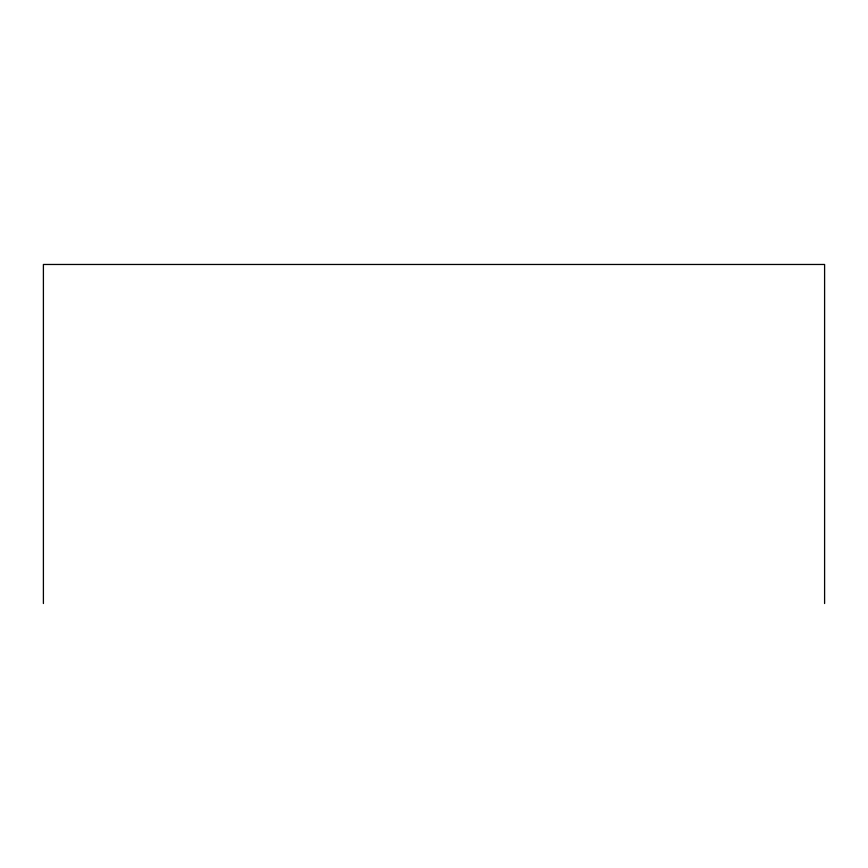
<?xml version="1.0" encoding="UTF-8"?>
<svg xmlns="http://www.w3.org/2000/svg" width="868" height="868" viewBox="0 0 868 868"><rect width="100%" height="100%" fill="white"/><g stroke="black" fill="none" stroke-linecap="round" stroke-linejoin="round"><path stroke-width="1.3" d="M824.6 603.531L824.6 264.469L43.4 264.469L43.4 603.531"/></g></svg>
